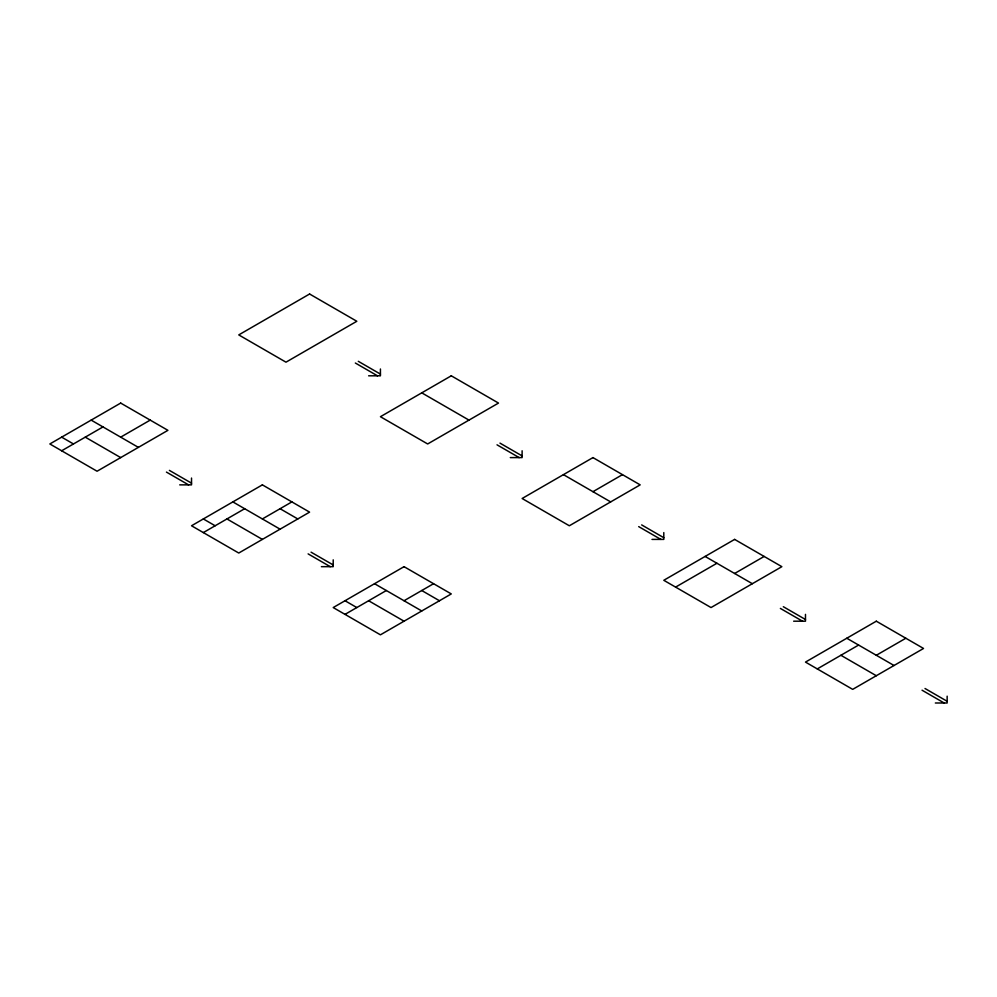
<?xml version="1.0" encoding="UTF-8"?>
<svg xmlns="http://www.w3.org/2000/svg" width="997" height="997" viewBox="0 0 997 997"><rect width="100%" height="100%" fill="white"/><g stroke="black" fill="none" stroke-linecap="round" stroke-linejoin="round"><path stroke-width="1.5" d="M61.652 450.781L102.978 426.928M120.687 437.147L150.211 420.111M203.338 532.585L244.664 508.719M262.373 518.951L291.884 501.902M345.012 614.376L386.338 590.523M404.047 600.742L433.558 583.706M592.953 491.683L622.464 474.647M675.605 587.108L716.918 563.255M734.627 573.487L764.151 556.438M817.278 668.912L858.604 645.059M876.313 655.278L905.824 638.242M368.628 375.807L380.43 375.807L380.43 368.99M510.302 457.598L522.116 457.598L522.116 450.781M179.722 484.866L191.524 484.866L191.524 478.049M651.988 539.402L663.79 539.402L663.79 532.585M321.395 566.67L333.21 566.67L333.21 559.853M793.662 621.193L805.476 621.193L805.476 614.376M935.348 702.997L947.15 702.997L947.15 696.18M421.756 392.843L468.989 420.111M563.442 474.647L610.663 501.902M705.116 556.438L752.336 583.706M846.789 638.242L894.022 665.498M358.297 361.313L380.43 374.099M499.971 443.117L522.116 455.903M641.657 524.908L663.79 537.695M783.33 606.712L805.476 619.498M925.017 688.503L947.15 701.29M355.343 363.02L377.477 375.807M497.029 444.824L519.163 457.598M638.703 526.615L660.837 539.402M780.377 608.419L802.523 621.193M922.063 690.211L944.196 702.997M840.895 655.278L876.313 675.729M280.082 508.719L297.791 518.951M421.756 590.523L439.465 600.742M91.176 420.111L138.396 447.379M232.849 501.902L280.082 529.17M374.536 583.706L421.756 610.974M169.39 470.385L191.524 483.159M311.076 552.176L333.21 564.963M166.437 472.092L188.583 484.866M308.123 553.883L330.256 566.67M85.268 437.147L120.687 457.598M226.955 518.951L262.373 539.402M368.628 600.742L404.047 621.193M61.652 437.147L73.466 443.964M203.338 518.951L215.14 525.768M345.012 600.742L356.826 607.559M120.687 403.075L49.85 443.964L97.07 471.232L167.92 430.33L120.687 403.075M309.593 294.003L238.757 334.905L285.977 362.173L356.826 321.271L309.593 294.003M262.373 484.866L191.524 525.768L238.757 553.036L309.593 512.134L262.373 484.866M451.28 375.807L380.43 416.709L427.663 443.964L498.5 403.075L451.28 375.807M404.047 566.67L333.21 607.559L380.43 634.827L451.28 593.925L404.047 566.67M592.953 457.598L522.116 498.5L569.337 525.768L640.174 484.866L592.953 457.598M734.627 539.402L663.79 580.291L711.023 607.559L781.86 566.67L734.627 539.402M876.313 621.193L805.476 662.095L852.697 689.363L923.534 648.461L876.313 621.193"/></g></svg>
